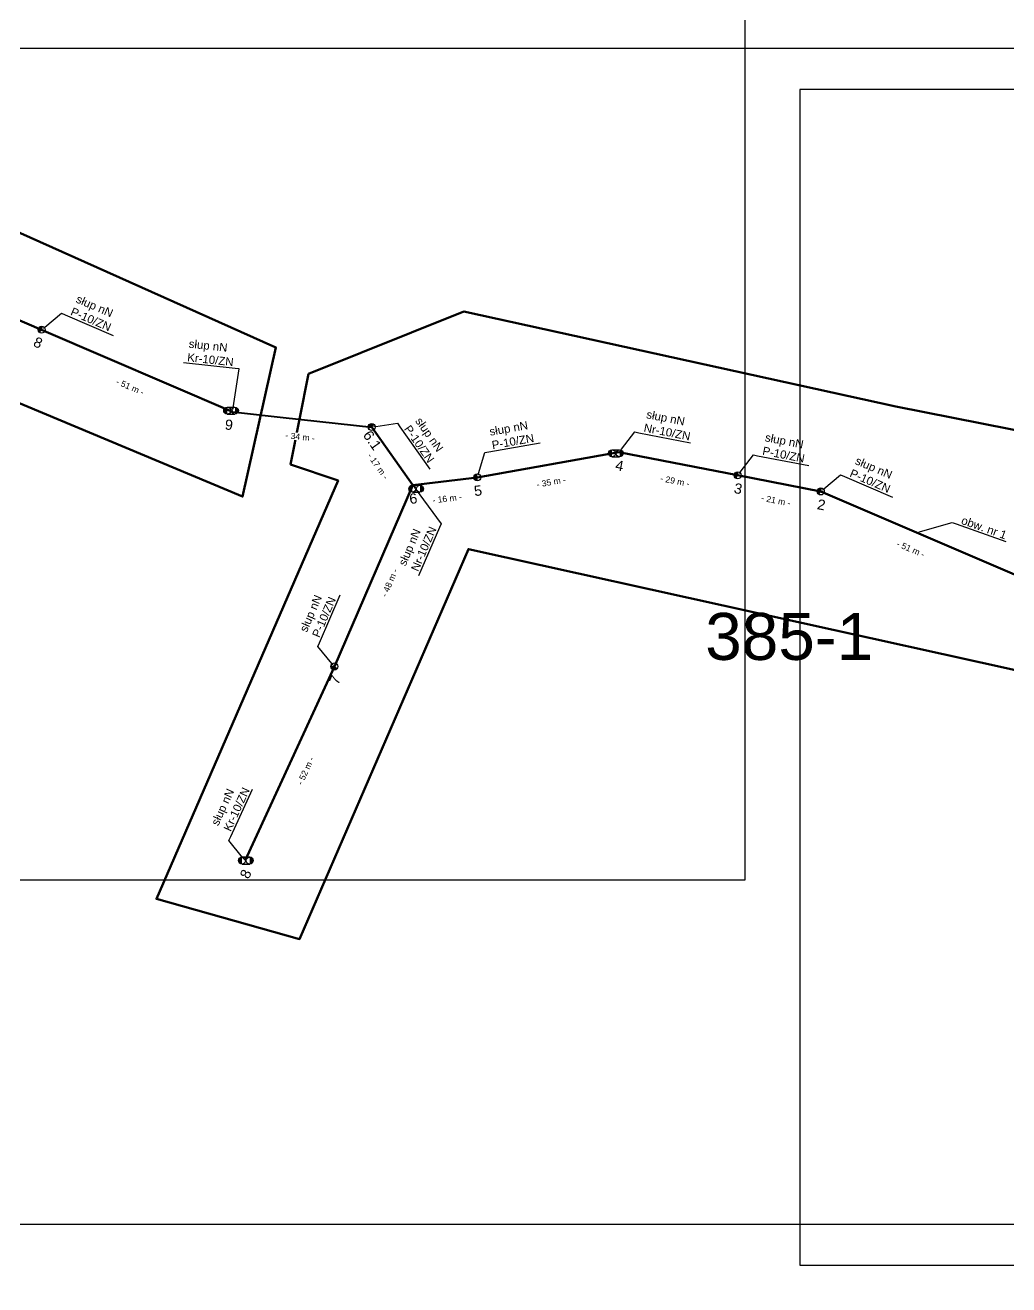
# Model space of a CAD drawing. Header units: metres. Extents: x 7532309 to 7535807, y 5784544 to 5785764.
# Drawn here: x 7534574.5 to 7534814.3, y 5784836.2 to 5785143.5 of the extents above; entities that cross this region are included whole.
import ezdxf
from ezdxf import colors
from ezdxf.entities.mleader import LeaderData, LeaderLine
from ezdxf.enums import TextEntityAlignment as Align
from ezdxf.math import Vec2, Vec3

# ---------------------------------------------------------------- set-up
doc = ezdxf.new("R2010")
doc.units = ezdxf.units.M
for name, color, linetype, lineweight in [('!tele', 30, 'Continuous', 40), ('!trafo', 6, 'Continuous', 50), ('!trafo_244', 6, 'Continuous', 50), ('!trafo_385', 6, 'Continuous', 50)]:
    doc.layers.add(name, color=color, linetype=linetype, lineweight=lineweight)
for name, color, linetype in [('!wymiary', 7, 'Continuous'), ('_MM opisy', 7, 'Continuous'), ('_MM slupy', 5, 'Continuous'), ('_numery_05-0244_3', 7, 'Continuous'), ('_numery_05-0385_1', 7, 'Continuous')]:
    doc.layers.add(name, color=color, linetype=linetype)
doc.layers.add('_kontrola_05-0244_3', color=5, linetype='Continuous', lineweight=50, plot=False)
doc.layers.add('_kontrola_05-0385_1', color=150, linetype='Continuous', lineweight=50, plot=False)
doc.styles.get("Standard").update_dxf_attribs({"font": 'arial.ttf'})
doc.dimstyles.new('opis linie', dxfattribs={"dimtxt": 1.5, "dimasz": 0.18, "dimexe": 0.18, "dimexo": 0.0625, "dimgap": 2.5, "dimtad": 4, "dimdec": 0, "dimzin": 0, "dimdsep": 46, "dimtxsty": 'Standard', "dimcen": 0.09, "dimse1": 1, "dimse2": 1, "dimsd1": 1, "dimsd2": 1, "dimclrt": 256, "dimadec": 0, "dimazin": 0, "dimtfac": 1, "dimtdec": 0, "dimtofl": 0, "dimtmove": 0, "dimatfit": 3, "dimfxl": 1, "dimtfill": 1, "dimtolj": 1, "dimtzin": 0, "dimarcsym": 0})

# ---------------------------------------------------------------- blocks, each defined once
blk = doc.blocks.new('ZN')
at = {"layer": '_MM slupy', "transparency": 33554687}
h = blk.add_hatch(color=256, dxfattribs=at)
h.dxf.hatch_style = 1
h.paths.add_polyline_path([(0, -0.86), (0, 0.86, 1)])
at = {"layer": '_MM slupy'}
blk.add_circle((0, 0), 0.857, dxfattribs=at)
blk = doc.blocks.new('*D33')
at = {"layer": 'Defpoints', "color": 0}
for p in [(7534649.86, 5784987.01), (7534650.76, 5784986.59), (7534628.07, 5784939.64)]:
    blk.add_point(p, dxfattribs=at)
at = {"layer": '!wymiary', "insert": (7534642.84, 5784961.54), "char_height": 1.5, "attachment_point": 5, "rotation": 65.3023, "bg_fill": 3, "box_fill_scale": 1.1, "bg_fill_color": 9, "bg_fill_true_color": 13158600, "bg_fill_transparency": 0}
blk.add_mtext('\\A1;- 52 m -', dxfattribs=at)
blk = doc.blocks.new('*D34')
at = {"layer": 'Defpoints', "color": 0}
for p in [(7534668.95, 5785031.24), (7534669.87, 5785030.85), (7534649.86, 5784987.01)]:
    blk.add_point(p, dxfattribs=at)
at = {"layer": '!wymiary', "insert": (7534663.32, 5785007.44), "char_height": 1.5, "attachment_point": 5, "rotation": 66.651, "bg_fill": 3, "box_fill_scale": 1.1, "bg_fill_color": 9, "bg_fill_true_color": 13158600, "bg_fill_transparency": 0}
blk.add_mtext('\\A1;- 48 m -', dxfattribs=at)
blk = doc.blocks.new('*D58')
at = {"layer": 'Defpoints', "color": 0}
for p in [(7534534.1, 5785088.3), (7534578.45, 5785069.17), (7534578.05, 5785068.25)]:
    blk.add_point(p, dxfattribs=at)
at = {"layer": '!wymiary', "insert": (7534554.59, 5785074.82), "char_height": 1.5, "attachment_point": 5, "rotation": 336.664, "bg_fill": 3, "box_fill_scale": 1.1, "bg_fill_color": 9, "bg_fill_true_color": 13158600, "bg_fill_transparency": 0}
blk.add_mtext('\\A1;- 48 m -', dxfattribs=at)
blk = doc.blocks.new('*D59')
at = {"layer": 'Defpoints', "color": 0}
for p in [(7534578.45, 5785069.17), (7534624.59, 5785048.21), (7534624.98, 5785049.13)]:
    blk.add_point(p, dxfattribs=at)
at = {"layer": '!wymiary', "insert": (7534600.03, 5785055.23), "char_height": 1.5, "attachment_point": 5, "rotation": 336.7043, "bg_fill": 3, "box_fill_scale": 1.1, "bg_fill_color": 9, "bg_fill_true_color": 13158600, "bg_fill_transparency": 0}
blk.add_mtext('\\A1;- 51 m -', dxfattribs=at)
blk = doc.blocks.new('*D60')
at = {"layer": 'Defpoints', "color": 0}
for p in [(7534624.98, 5785049.13), (7534658.85, 5785044.45), (7534658.96, 5785045.44)]:
    blk.add_point(p, dxfattribs=at)
at = {"layer": '!wymiary', "insert": (7534641.51, 5785043.05), "char_height": 1.5, "attachment_point": 5, "rotation": 353.8033, "bg_fill": 3, "box_fill_scale": 1.1, "bg_fill_color": 9, "bg_fill_true_color": 13158600, "bg_fill_transparency": 0}
blk.add_mtext('\\A1;- 34 m -', dxfattribs=at)
blk = doc.blocks.new('*D61')
at = {"layer": 'Defpoints', "color": 0}
for p in [(7534658.96, 5785045.44), (7534668.13, 5785030.67), (7534668.95, 5785031.24)]:
    blk.add_point(p, dxfattribs=at)
at = {"layer": '!wymiary', "insert": (7534660.48, 5785035.9), "char_height": 1.5, "attachment_point": 5, "rotation": 305.128, "bg_fill": 3, "box_fill_scale": 1.1, "bg_fill_color": 9, "bg_fill_true_color": 13158600, "bg_fill_transparency": 0}
blk.add_mtext('\\A1;- 17 m -', dxfattribs=at)
blk = doc.blocks.new('*D62')
at = {"layer": 'Defpoints', "color": 0}
for p in [(7534684.72, 5785033.16), (7534684.84, 5785032.17), (7534668.95, 5785031.24)]:
    blk.add_point(p, dxfattribs=at)
at = {"layer": '!wymiary', "insert": (7534677.35, 5785027.97), "char_height": 1.5, "attachment_point": 5, "rotation": 6.9443, "bg_fill": 3, "box_fill_scale": 1.1, "bg_fill_color": 9, "bg_fill_true_color": 13158600, "bg_fill_transparency": 0}
blk.add_mtext('\\A1;- 16 m -', dxfattribs=at)
blk = doc.blocks.new('*D63')
at = {"layer": 'Defpoints', "color": 0}
for p in [(7534719.25, 5785039.27), (7534719.43, 5785038.28), (7534684.72, 5785033.16)]:
    blk.add_point(p, dxfattribs=at)
at = {"layer": '!wymiary', "insert": (7534702.73, 5785032.01), "char_height": 1.5, "attachment_point": 5, "rotation": 10.0216, "bg_fill": 3, "box_fill_scale": 1.1, "bg_fill_color": 9, "bg_fill_true_color": 13158600, "bg_fill_transparency": 0}
blk.add_mtext('\\A1;- 35 m -', dxfattribs=at)
blk = doc.blocks.new('*D64')
at = {"layer": 'Defpoints', "color": 0}
for p in [(7534719.25, 5785039.27), (7534748, 5785032.67), (7534748.19, 5785033.65)]:
    blk.add_point(p, dxfattribs=at)
at = {"layer": '!wymiary', "insert": (7534732.91, 5785032.27), "char_height": 1.5, "attachment_point": 5, "rotation": 349.0232, "bg_fill": 3, "box_fill_scale": 1.1, "bg_fill_color": 9, "bg_fill_true_color": 13158600, "bg_fill_transparency": 0}
blk.add_mtext('\\A1;- 29 m -', dxfattribs=at)
blk = doc.blocks.new('*D65')
at = {"layer": 'Defpoints', "color": 0}
for p in [(7534748.19, 5785033.65), (7534768.29, 5785028.74), (7534768.48, 5785029.72)]:
    blk.add_point(p, dxfattribs=at)
at = {"layer": '!wymiary', "insert": (7534757.53, 5785027.51), "char_height": 1.5, "attachment_point": 5, "rotation": 349.0375, "bg_fill": 3, "box_fill_scale": 1.1, "bg_fill_color": 9, "bg_fill_true_color": 13158600, "bg_fill_transparency": 0}
blk.add_mtext('\\A1;- 21 m -', dxfattribs=at)
blk = doc.blocks.new('*D66')
at = {"layer": 'Defpoints', "color": 0}
for p in [(7534768.48, 5785029.72), (7534815.31, 5785008.53), (7534815.71, 5785009.45)]:
    blk.add_point(p, dxfattribs=at)
at = {"layer": '!wymiary', "insert": (7534790.41, 5785015.67), "char_height": 1.5, "attachment_point": 5, "rotation": 336.7648, "bg_fill": 3, "box_fill_scale": 1.1, "bg_fill_color": 9, "bg_fill_true_color": 13158600, "bg_fill_transparency": 0}
blk.add_mtext('\\A1;- 51 m -', dxfattribs=at)
blk = doc.blocks.new('R')
at = {"layer": '_MM slupy', "transparency": 33554687}
h = blk.add_hatch(color=256, dxfattribs=at)
h.dxf.hatch_style = 1
h.paths.add_polyline_path([(-0.93, -0.86), (-0.93, 0.86, 1)])
h = blk.add_hatch(color=256, dxfattribs=at)
h.dxf.hatch_style = 1
h.paths.add_polyline_path([(0.93, 0.86), (0.93, -0.86, 1)])
at = {"layer": '_MM slupy'}
for points in [[(-0.93, 0.86), (0.93, 0.86)], [(-0.93, -0.86), (0.93, -0.86)]]:
    blk.add_lwpolyline(points, dxfattribs=at)
for centre in [(-0.93, 0), (0.93, 0)]:
    blk.add_circle(centre, 0.857, dxfattribs=at)
blk = doc.blocks.new('q')
at = {"layer": '_MM slupy'}
blk.add_blockref('ZN', (0, 0), dxfattribs=at)
at = {"layer": '_MM opisy'}
ml = blk.add_multileader_mtext('Standard', dxfattribs=at)
ml.set_content('\\pxql;słup nN\\PP-10/ZN', color=256)
ml.set_leader_properties()
ml.build(insert=Vec2(0, 0))
ml.multileader.update_dxf_attribs({"has_text_frame": 1, "text_left_attachment_type": 5, "text_right_attachment_type": 5, "dogleg_length": 1, "arrow_head_size": 1})
ctx = ml.context
ctx.base_point, ctx.char_height, ctx.arrow_head_size, ctx.landing_gap_size, ctx.plane_origin = Vec3(3.86, 5.63), 2, 1, 1, Vec3(1.72, -1.42)
ctx.left_attachment, ctx.right_attachment = 5, 5
notes = []
notes.append((ctx, [(0, (1, 1, 0), (2.86, 5.63), (1, 0), 1, [(0, [(0, 0)], 0, [])])]))
ctx.mtext.insert, ctx.mtext.flow_direction = Vec3(4.86, 11.44), 5
ctx.mtext.has_bg_fill, ctx.mtext.bg_color, ctx.mtext.bg_scale_factor, ctx.mtext.bg_transparency, ctx.mtext.use_window_bg_color = 1, -1023410175, 1, 0, 1
for ctx, leaders in notes:
    for number, flags, end, landing, length, lines in leaders:
        leader = LeaderData()
        leader.index, (leader.has_last_leader_line, leader.has_dogleg_vector, leader.attachment_direction) = number, flags
        leader.last_leader_point, leader.dogleg_vector, leader.dogleg_length = Vec3(end), Vec3(landing), length
        for number, points, colour, breaks in lines:
            line = LeaderLine()
            line.index, line.vertices, line.color, line.breaks = number, Vec3.list(points), colors.encode_raw_color(colour), breaks
            leader.lines.append(line)
        ctx.leaders.append(leader)

msp = doc.modelspace()

# ---------------------------------------------------------------- linework, layer by layer
at = {"layer": '!tele', "elevation": 140.78}
for points in [[(7534073.99, 5785246.16), (7534120.54, 5785233.4), (7534163.79, 5785233.78), (7534189.89, 5785234.01), (7534216.83, 5785233.11), (7534262.27, 5785213.49), (7534307.79, 5785192.51), (7534314.31, 5785182.63), (7534332.43, 5785181.24), (7534352.37, 5785171.93), (7534398.51, 5785150.8), (7534420.71, 5785140.49), (7534443.51, 5785130.22), (7534487.93, 5785108.4), (7534534.1, 5785088.3), (7534578.45, 5785069.17), (7534624.98, 5785049.13), (7534637.37, 5785047.79)], [(7534637.37, 5785047.79), (7534658.96, 5785045.44), (7534668.95, 5785031.24), (7534684.72, 5785033.16), (7534719.25, 5785039.27), (7534748.19, 5785033.65), (7534768.48, 5785029.72), (7534815.71, 5785009.45), (7534862.77, 5784992.73), (7534903.04, 5784989.46), (7534946.93, 5784985.66), (7534963.15, 5784984.38), (7534981.28, 5784983.19), (7534999.04, 5784981.8), (7535045.75, 5784989.46), (7535096.4, 5784980), (7535144.53, 5784959.39), (7535178.48, 5784927), (7535222.35, 5784906.42), (7535256.98, 5784876.63), (7535288.82, 5784857.48), (7535301.4, 5784850.39)]]:
    msp.add_lwpolyline(points, dxfattribs=at)
at = {"layer": '!tele'}
msp.add_lwpolyline([(7534628.07, 5784939.64), (7534649.86, 5784987.01), (7534668.95, 5785031.24)], dxfattribs=at)
at = {"layer": '!trafo_244'}
msp.add_lwpolyline([(7534063.44, 5784843.77), (7534094.16, 5784789.89), (7534227.75, 5784859.2), (7534309.11, 5785044.02), (7534338.24, 5785149.48), (7534627.47, 5785028.46), (7534635.59, 5785064.87), (7534351.5, 5785192.14), (7534404.24, 5785396.9), (7534370.65, 5785405.69), (7534322.94, 5785205.43), (7534243.84, 5785250.63), (7534128.64, 5785253.14), (7533922.74, 5785319.06), (7533902.33, 5785266.32), (7534062.41, 5785231.48), (7534040.13, 5785189.74), (7534089.41, 5785176.55), (7534098.2, 5785220.18), (7534286.53, 5785174.36), (7534272.53, 5785084.36), (7534198.2, 5784923.65)], close=True, dxfattribs=at)
at = {"layer": '!trafo_385'}
msp.add_lwpolyline([(7534643.57, 5785058.42), (7534639.17, 5785036.26), (7534650.74, 5785032.36), (7534606.44, 5784930.31), (7534641.36, 5784920.5), (7534682.56, 5785015.65), (7534825.18, 5784984.06), (7534919.54, 5784964.84), (7535010.57, 5784962.28), (7535024.08, 5784960.1), (7535024.92, 5785003.32), (7534786.75, 5785050.48), (7534681.41, 5785073.62)], close=True, dxfattribs=at)

# ---------------------------------------------------------------- texts
at = {"layer": '_numery_05-0385_1', "color": 7}
msp.add_text('8', height=2.5, rotation=65.3023, dxfattribs=at).set_placement((7534628.22, 5784936.39), align=Align.MIDDLE_CENTER)
at = {"layer": 'Defpoints', "color": 4}
msp.add_text('385-1', height=11.474, dxfattribs=at).set_placement((7534760.79, 5784994.35), align=Align.MIDDLE_CENTER)

# ---------------------------------------------------------------- next in the draw order: block references
for p, rotation in [((7534578.45, 5785069.17, 140.78), 336.704297081089), ((7534658.96, 5785045.44, 140.78), 305.1279962825291), ((7534684.72, 5785033.16, 140.78), 10.0216100243428), ((7534748.19, 5785033.65, 140.78), 349.037508134805), ((7534649.86, 5784987.01), 66.65103540554739)]:
    msp.add_blockref('q', p, dxfattribs=dict(rotation=rotation))

# ---------------------------------------------------------------- next in the draw order: block references
at = {"rotation": 336.764812800684}
msp.add_blockref('q', (7534768.48, 5785029.72, 140.78), dxfattribs=at)

# ---------------------------------------------------------------- next in the draw order: dimensions: what is measured, and where the dimension line sits
at = {"layer": '!wymiary'}
for p1, p2, picture, middle in [((7534534.1, 5785088.3), (7534578.45, 5785069.17), '*D58', (7534554.59, 5785074.82)), ((7534628.07, 5784939.64), (7534649.86, 5784987.01), '*D33', (7534642.84, 5784961.54))]:
    dim = msp.add_aligned_dim(p1=p1, p2=p2, distance=-1, dimstyle='opis linie', override={"dimpost": '- <> m -'}, dxfattribs=at)
    dim.commit()
    dim.dimension.update_dxf_attribs({"geometry": picture, "text_midpoint": middle})

# ---------------------------------------------------------------- next in the draw order: texts
at = {"layer": '_numery_05-0385_1', "color": 7}
msp.add_text('7', height=2.5, rotation=66.651, dxfattribs=at).set_placement((7534650.01, 5784983.76), align=Align.MIDDLE_CENTER)

# ---------------------------------------------------------------- next in the draw order: dimensions: what is measured, and where the dimension line sits
at = {"layer": '!wymiary'}
for p1, p2, picture, middle in [((7534578.45, 5785069.17), (7534624.98, 5785049.13), '*D59', (7534600.03, 5785055.23)), ((7534649.86, 5784987.01), (7534668.95, 5785031.24), '*D34', (7534663.32, 5785007.44))]:
    dim = msp.add_aligned_dim(p1=p1, p2=p2, distance=-1, dimstyle='opis linie', override={"dimpost": '- <> m -'}, dxfattribs=at)
    dim.commit()
    dim.dimension.update_dxf_attribs({"geometry": picture, "text_midpoint": middle})

# ---------------------------------------------------------------- next in the draw order: leaders
at = {"layer": '_MM opisy'}
ml = msp.add_multileader_mtext('Standard', dxfattribs=at)
ml.set_content('\\pxql;słup nN\\PKr-10/ZN', color=256)
ml.set_leader_properties()
ml.build(insert=Vec2(0, 0))
ml.multileader.update_dxf_attribs({"has_text_frame": 1, "text_left_attachment_type": 5, "text_right_attachment_type": 5, "dogleg_length": 1, "arrow_head_size": 1})
ctx = ml.context
ctx.base_point, ctx.char_height, ctx.arrow_head_size, ctx.landing_gap_size, ctx.plane_origin, ctx.plane_x_axis, ctx.plane_y_axis = Vec3(7534624.56, 5784945.5), 2, 1, 1, Vec3(7534630.08, 5784940.61), Vec3(0.417831, 0.908525), Vec3(-0.908525, 0.417831)
ctx.left_attachment, ctx.right_attachment = 5, 5
notes = []
notes.append((ctx, [(0, (1, 1, 0), (7534624.15, 5784944.59), (0.417831, 0.908525), 1, [(0, [(7534628.07, 5784939.64)], 0, [])])]))
ctx.mtext.insert, ctx.mtext.text_direction, ctx.mtext.flow_direction = Vec3(7534619.71, 5784948.83), Vec3(0.417831, 0.908525), 5
ctx.mtext.has_bg_fill, ctx.mtext.bg_color, ctx.mtext.bg_scale_factor, ctx.mtext.bg_transparency, ctx.mtext.use_window_bg_color = 1, -1023410175, 1, 0, 1
for ctx, leaders in notes:
    for number, flags, end, landing, length, lines in leaders:
        leader = LeaderData()
        leader.index, (leader.has_last_leader_line, leader.has_dogleg_vector, leader.attachment_direction) = number, flags
        leader.last_leader_point, leader.dogleg_vector, leader.dogleg_length = Vec3(end), Vec3(landing), length
        for number, points, colour, breaks in lines:
            line = LeaderLine()
            line.index, line.vertices, line.color, line.breaks = number, Vec3.list(points), colors.encode_raw_color(colour), breaks
            leader.lines.append(line)
        ctx.leaders.append(leader)

# ---------------------------------------------------------------- next in the draw order: linework, layer by layer
at = {"layer": '_kontrola_05-0244_3', "color": 5}
msp.add_lwpolyline([(7534534.1, 5785088.3), (7534578.45, 5785069.17)], dxfattribs=at)
at = {"layer": '_kontrola_05-0385_1', "color": 150}
msp.add_lwpolyline([(7534649.86, 5784987.01), (7534628.07, 5784939.64)], dxfattribs=at)

# ---------------------------------------------------------------- next in the draw order: block references
at = {"layer": '!trafo'}
msp.add_blockref('R', (7534628.28, 5784939.67), dxfattribs=at)

# ---------------------------------------------------------------- next in the draw order: texts
at = {"layer": '_numery_05-0244_3', "color": 7}
msp.add_text('8', height=2.5, rotation=336.664, dxfattribs=at).set_placement((7534577.6, 5785066.03), align=Align.MIDDLE_CENTER)

# ---------------------------------------------------------------- next in the draw order: dimensions: what is measured, and where the dimension line sits
at = {"layer": '!wymiary'}
dim = msp.add_aligned_dim(p1=(7534624.98, 5785049.13), p2=(7534658.96, 5785045.44), distance=-1, dimstyle='opis linie', override={"dimpost": '- <> m -'}, dxfattribs=at)
dim.commit()
dim.dimension.update_dxf_attribs({"geometry": '*D60', "text_midpoint": (7534641.51, 5785043.05)})

# ---------------------------------------------------------------- next in the draw order: texts
at = {"layer": '_numery_05-0244_3', "color": 7}
msp.add_text('9', height=2.5, rotation=-6.1967, dxfattribs=at).set_placement((7534624.14, 5785045.99), align=Align.MIDDLE_CENTER)

# ---------------------------------------------------------------- next in the draw order: dimensions: what is measured, and where the dimension line sits
at = {"layer": '!wymiary'}
dim = msp.add_aligned_dim(p1=(7534658.96, 5785045.44), p2=(7534668.95, 5785031.24), distance=-1, dimstyle='opis linie', override={"dimpost": '- <> m -'}, dxfattribs=at)
dim.commit()
dim.dimension.update_dxf_attribs({"geometry": '*D61', "text_midpoint": (7534660.48, 5785035.9)})

# ---------------------------------------------------------------- next in the draw order: leaders
at = {"layer": '_MM opisy'}
ml = msp.add_multileader_mtext('Standard', dxfattribs=at)
ml.set_content('\\pxql;słup nN\\PKr-10/ZN', color=256)
ml.set_leader_properties()
ml.build(insert=Vec2(0, 0))
ml.multileader.update_dxf_attribs({"has_text_frame": 1, "text_left_attachment_type": 5, "text_right_attachment_type": 5, "dogleg_length": 1, "arrow_head_size": 1})
ctx = ml.context
ctx.base_point, ctx.char_height, ctx.arrow_head_size, ctx.landing_gap_size, ctx.plane_origin, ctx.plane_x_axis, ctx.plane_y_axis = Vec3(7534612.85, 5785061.14, 140.78), 2, 1, 1, Vec3(7534626.54, 5785047.54, 140.78), Vec3(0.994157, -0.107942), Vec3(0.107942, 0.994157)
ctx.left_attachment, ctx.right_attachment = 5, 5
notes = []
notes.append((ctx, [(0, (1, 1, 0), (7534626.67, 5785059.64, 140.78), (-0.994157, 0.107942), 1, [(0, [(7534624.98, 5785049.13, 140.78)], 0, [])])]))
ctx.mtext.insert, ctx.mtext.text_direction, ctx.mtext.flow_direction = Vec3(7534614.47, 5785066.8, 140.78), Vec3(0.994157, -0.107942), 5
ctx.mtext.has_bg_fill, ctx.mtext.bg_color, ctx.mtext.bg_scale_factor, ctx.mtext.bg_transparency, ctx.mtext.use_window_bg_color = 1, -1023410175, 1, 0, 1
for ctx, leaders in notes:
    for number, flags, end, landing, length, lines in leaders:
        leader = LeaderData()
        leader.index, (leader.has_last_leader_line, leader.has_dogleg_vector, leader.attachment_direction) = number, flags
        leader.last_leader_point, leader.dogleg_vector, leader.dogleg_length = Vec3(end), Vec3(landing), length
        for number, points, colour, breaks in lines:
            line = LeaderLine()
            line.index, line.vertices, line.color, line.breaks = number, Vec3.list(points), colors.encode_raw_color(colour), breaks
            leader.lines.append(line)
        ctx.leaders.append(leader)

# ---------------------------------------------------------------- next in the draw order: linework, layer by layer
at = {"layer": '_kontrola_05-0244_3', "color": 5}
msp.add_lwpolyline([(7534578.45, 5785069.17), (7534624.98, 5785049.13)], dxfattribs=at)

# ---------------------------------------------------------------- next in the draw order: block references
at = {"layer": '!trafo'}
msp.add_blockref('R', (7534624.65, 5785049.43), dxfattribs=at)

# ---------------------------------------------------------------- next in the draw order: texts
at = {"layer": '_numery_05-0385_1', "color": 7}
msp.add_text('6.1', height=2.5, rotation=-54.872, dxfattribs=at).set_placement((7534659.11, 5785042.2), align=Align.MIDDLE_CENTER)

# ---------------------------------------------------------------- next in the draw order: dimensions: what is measured, and where the dimension line sits
at = {"layer": '!wymiary'}
dim = msp.add_aligned_dim(p1=(7534668.95, 5785031.24), p2=(7534684.72, 5785033.16), distance=-1, dimstyle='opis linie', override={"dimpost": '- <> m -'}, dxfattribs=at)
dim.commit()
dim.dimension.update_dxf_attribs({"geometry": '*D62', "text_midpoint": (7534677.35, 5785027.97)})

# ---------------------------------------------------------------- next in the draw order: dimensions: what is measured, and where the dimension line sits
dim = msp.add_aligned_dim(p1=(7534684.72, 5785033.16), p2=(7534719.25, 5785039.27), distance=-1, dimstyle='opis linie', override={"dimpost": '- <> m -'}, dxfattribs=at)
dim.commit()
dim.dimension.update_dxf_attribs({"geometry": '*D63', "text_midpoint": (7534702.73, 5785032.01)})

# ---------------------------------------------------------------- next in the draw order: leaders
at = {"layer": '_MM opisy'}
ml = msp.add_multileader_mtext('Standard', dxfattribs=at)
ml.set_content('\\pxql;słup nN\\PNr-10/ZN', color=256)
ml.set_leader_properties()
ml.build(insert=Vec2(0, 0))
ml.multileader.update_dxf_attribs({"has_text_frame": 1, "text_left_attachment_type": 5, "text_right_attachment_type": 5, "dogleg_length": 1, "arrow_head_size": 1})
ctx = ml.context
ctx.base_point, ctx.char_height, ctx.arrow_head_size, ctx.landing_gap_size, ctx.plane_origin, ctx.plane_x_axis, ctx.plane_y_axis = Vec3(7534670.31, 5785008.93), 2, 1, 1, Vec3(7534670.93, 5785032.26), Vec3(0.39633, 0.918108), Vec3(-0.918108, 0.39633)
ctx.left_attachment, ctx.right_attachment = 5, 5
notes = []
notes.append((ctx, [(0, (1, 1, 0), (7534675.88, 5785021.83), (-0.39633, -0.918108), 1, [(0, [(7534668.95, 5785031.24)], 0, [])])]))
ctx.mtext.insert, ctx.mtext.text_direction, ctx.mtext.flow_direction = Vec3(7534665.38, 5785012.15), Vec3(0.39633, 0.918108), 5
ctx.mtext.has_bg_fill, ctx.mtext.bg_color, ctx.mtext.bg_scale_factor, ctx.mtext.bg_transparency, ctx.mtext.use_window_bg_color = 1, -1023410175, 1, 0, 1
for ctx, leaders in notes:
    for number, flags, end, landing, length, lines in leaders:
        leader = LeaderData()
        leader.index, (leader.has_last_leader_line, leader.has_dogleg_vector, leader.attachment_direction) = number, flags
        leader.last_leader_point, leader.dogleg_vector, leader.dogleg_length = Vec3(end), Vec3(landing), length
        for number, points, colour, breaks in lines:
            line = LeaderLine()
            line.index, line.vertices, line.color, line.breaks = number, Vec3.list(points), colors.encode_raw_color(colour), breaks
            leader.lines.append(line)
        ctx.leaders.append(leader)

# ---------------------------------------------------------------- next in the draw order: linework, layer by layer
at = {"layer": '_kontrola_05-0385_1', "color": 150}
for points in [[(7534668.95, 5785031.24), (7534658.96, 5785045.44)], [(7534684.72, 5785033.16), (7534668.95, 5785031.24)], [(7534668.95, 5785031.24), (7534649.86, 5784987.01)]]:
    msp.add_lwpolyline(points, dxfattribs=at)

# ---------------------------------------------------------------- next in the draw order: block references
at = {"layer": '!trafo'}
msp.add_blockref('R', (7534669.8, 5785030.38), dxfattribs=at)

# ---------------------------------------------------------------- next in the draw order: texts
at = {"layer": '_numery_05-0385_1', "color": 7}
for s, p in [('6', (7534669.1, 5785028)), ('5', (7534684.88, 5785029.92))]:
    msp.add_text(s, height=2.5, rotation=6.9443, dxfattribs=at).set_placement(p, align=Align.MIDDLE_CENTER)

# ---------------------------------------------------------------- next in the draw order: dimensions: what is measured, and where the dimension line sits
at = {"layer": '!wymiary'}
dim = msp.add_aligned_dim(p1=(7534719.25, 5785039.27), p2=(7534748.19, 5785033.65), distance=-1, dimstyle='opis linie', override={"dimpost": '- <> m -'}, dxfattribs=at)
dim.commit()
dim.dimension.update_dxf_attribs({"geometry": '*D64', "text_midpoint": (7534732.91, 5785032.27)})

# ---------------------------------------------------------------- next in the draw order: dimensions: what is measured, and where the dimension line sits
dim = msp.add_aligned_dim(p1=(7534748.19, 5785033.65), p2=(7534768.48, 5785029.72), distance=-1, dimstyle='opis linie', override={"dimpost": '- <> m -'}, dxfattribs=at)
dim.commit()
dim.dimension.update_dxf_attribs({"geometry": '*D65', "text_midpoint": (7534757.53, 5785027.51)})

# ---------------------------------------------------------------- next in the draw order: leaders
at = {"layer": '_MM opisy'}
ml = msp.add_multileader_mtext('Standard', dxfattribs=at)
ml.set_content('\\pxql;słup nN\\PNr-10/ZN', color=256)
ml.set_leader_properties()
ml.build(insert=Vec2(0, 0))
ml.multileader.update_dxf_attribs({"has_text_frame": 1, "text_left_attachment_type": 5, "text_right_attachment_type": 5, "dogleg_length": 1, "arrow_head_size": 1})
ctx = ml.context
ctx.base_point, ctx.char_height, ctx.arrow_head_size, ctx.landing_gap_size, ctx.plane_origin, ctx.plane_x_axis, ctx.plane_y_axis = Vec3(7534724.12, 5785044.06, 140.78), 2, 1, 1, Vec3(7534720.67, 5785037.54, 140.78), Vec3(0.981704, -0.190411), Vec3(0.190411, 0.981704)
ctx.left_attachment, ctx.right_attachment = 5, 5
notes = []
notes.append((ctx, [(0, (1, 1, 0), (7534723.13, 5785044.25, 140.78), (0.981704, -0.190411), 1, [(0, [(7534719.25, 5785039.27, 140.78)], 0, [])])]))
ctx.mtext.insert, ctx.mtext.text_direction, ctx.mtext.flow_direction = Vec3(7534726.2, 5785049.57, 140.78), Vec3(0.981704, -0.190411), 5
ctx.mtext.has_bg_fill, ctx.mtext.bg_color, ctx.mtext.bg_scale_factor, ctx.mtext.bg_transparency, ctx.mtext.use_window_bg_color = 1, -1023410175, 1, 0, 1
for ctx, leaders in notes:
    for number, flags, end, landing, length, lines in leaders:
        leader = LeaderData()
        leader.index, (leader.has_last_leader_line, leader.has_dogleg_vector, leader.attachment_direction) = number, flags
        leader.last_leader_point, leader.dogleg_vector, leader.dogleg_length = Vec3(end), Vec3(landing), length
        for number, points, colour, breaks in lines:
            line = LeaderLine()
            line.index, line.vertices, line.color, line.breaks = number, Vec3.list(points), colors.encode_raw_color(colour), breaks
            leader.lines.append(line)
        ctx.leaders.append(leader)

# ---------------------------------------------------------------- next in the draw order: linework, layer by layer
at = {"layer": '_kontrola_05-0385_1', "color": 150}
for points in [[(7534719.25, 5785039.27), (7534684.72, 5785033.16)], [(7534748.19, 5785033.65), (7534719.25, 5785039.27)]]:
    msp.add_lwpolyline(points, dxfattribs=at)
at = {"layer": 'Defpoints', "color": 4}
msp.add_lwpolyline([(7534355.17, 5784934.97), (7534750.02, 5784934.97), (7534750.02, 5785221.83), (7534355.17, 5785221.83)], close=True, dxfattribs=at)

# ---------------------------------------------------------------- next in the draw order: block references
at = {"layer": '!trafo'}
msp.add_blockref('R', (7534718.47, 5785039.03), dxfattribs=at)

# ---------------------------------------------------------------- next in the draw order: texts
at = {"layer": '_numery_05-0385_1', "color": 7}
for s, rotation, p in [('4', -10.9768, (7534719.41, 5785036.02)), ('3', -10.9625, (7534748.35, 5785030.41))]:
    msp.add_text(s, height=2.5, rotation=rotation, dxfattribs=at).set_placement(p, align=Align.MIDDLE_CENTER)

# ---------------------------------------------------------------- next in the draw order: dimensions: what is measured, and where the dimension line sits
at = {"layer": '!wymiary'}
dim = msp.add_aligned_dim(p1=(7534768.48, 5785029.72), p2=(7534815.71, 5785009.45), distance=-1, dimstyle='opis linie', override={"dimpost": '- <> m -'}, dxfattribs=at)
dim.commit()
dim.dimension.update_dxf_attribs({"geometry": '*D66', "text_midpoint": (7534790.41, 5785015.67)})

# ---------------------------------------------------------------- next in the draw order: linework, layer by layer
at = {"layer": '_kontrola_05-0385_1', "color": 150}
msp.add_lwpolyline([(7534768.48, 5785029.72), (7534748.19, 5785033.65)], dxfattribs=at)

# ---------------------------------------------------------------- next in the draw order: texts
at = {"layer": '_numery_05-0385_1', "color": 7}
msp.add_text('2', height=2.5, rotation=349.0375, dxfattribs=at).set_placement((7534768.63, 5785026.48), align=Align.MIDDLE_CENTER)

# ---------------------------------------------------------------- next in the draw order: leaders
at = {"layer": '_MM opisy', "color": 1}
ml = msp.add_multileader_mtext('Standard', dxfattribs=at)
ml.set_content('\\pxql;obw. nr 1', color=1)
ml.set_leader_properties()
ml.build(insert=Vec2(0, 0))
ml.multileader.update_dxf_attribs({"has_text_frame": 1, "text_left_attachment_type": 5, "text_right_attachment_type": 5, "dogleg_length": 1, "arrow_head_size": 1})
ctx = ml.context
ctx.base_point, ctx.char_height, ctx.arrow_head_size, ctx.landing_gap_size, ctx.plane_origin, ctx.plane_x_axis, ctx.plane_y_axis = Vec3(7534801.47, 5785021.78), 2, 1, 1, Vec3(7534791.31, 5785003.55), Vec3(0.942055, -0.335458), Vec3(0.335458, 0.942055)
ctx.left_attachment, ctx.right_attachment = 5, 5
notes = []
notes.append((ctx, [(0, (1, 1, 0), (7534800.53, 5785022.12), (0.942055, -0.335458), 1, [(0, [(7534791.86, 5785019.66)], 0, [])])]))
ctx.mtext.insert, ctx.mtext.text_direction, ctx.mtext.flow_direction = Vec3(7534803.23, 5785023.75), Vec3(0.942055, -0.335458), 5
ctx.mtext.has_bg_fill, ctx.mtext.bg_color, ctx.mtext.bg_scale_factor, ctx.mtext.bg_transparency, ctx.mtext.use_window_bg_color = 1, -1023410175, 1, 0, 1
for ctx, leaders in notes:
    for number, flags, end, landing, length, lines in leaders:
        leader = LeaderData()
        leader.index, (leader.has_last_leader_line, leader.has_dogleg_vector, leader.attachment_direction) = number, flags
        leader.last_leader_point, leader.dogleg_vector, leader.dogleg_length = Vec3(end), Vec3(landing), length
        for number, points, colour, breaks in lines:
            line = LeaderLine()
            line.index, line.vertices, line.color, line.breaks = number, Vec3.list(points), colors.encode_raw_color(colour), breaks
            leader.lines.append(line)
        ctx.leaders.append(leader)

# ---------------------------------------------------------------- next in the draw order: linework, layer by layer
at = {"layer": '_kontrola_05-0385_1', "color": 150}
msp.add_lwpolyline([(7534815.71, 5785009.45), (7534768.48, 5785029.72)], dxfattribs=at)
at = {"layer": 'Defpoints', "color": 4}
for points in [[(7534563.37, 5784850.92), (7534958.22, 5784850.92), (7534958.22, 5785137.78), (7534563.37, 5785137.78)], [(7534763.37, 5784840.92), (7535158.22, 5784840.92), (7535158.22, 5785127.78), (7534763.37, 5785127.78)]]:
    msp.add_lwpolyline(points, close=True, dxfattribs=at)

doc.saveas('drawing.dxf')
